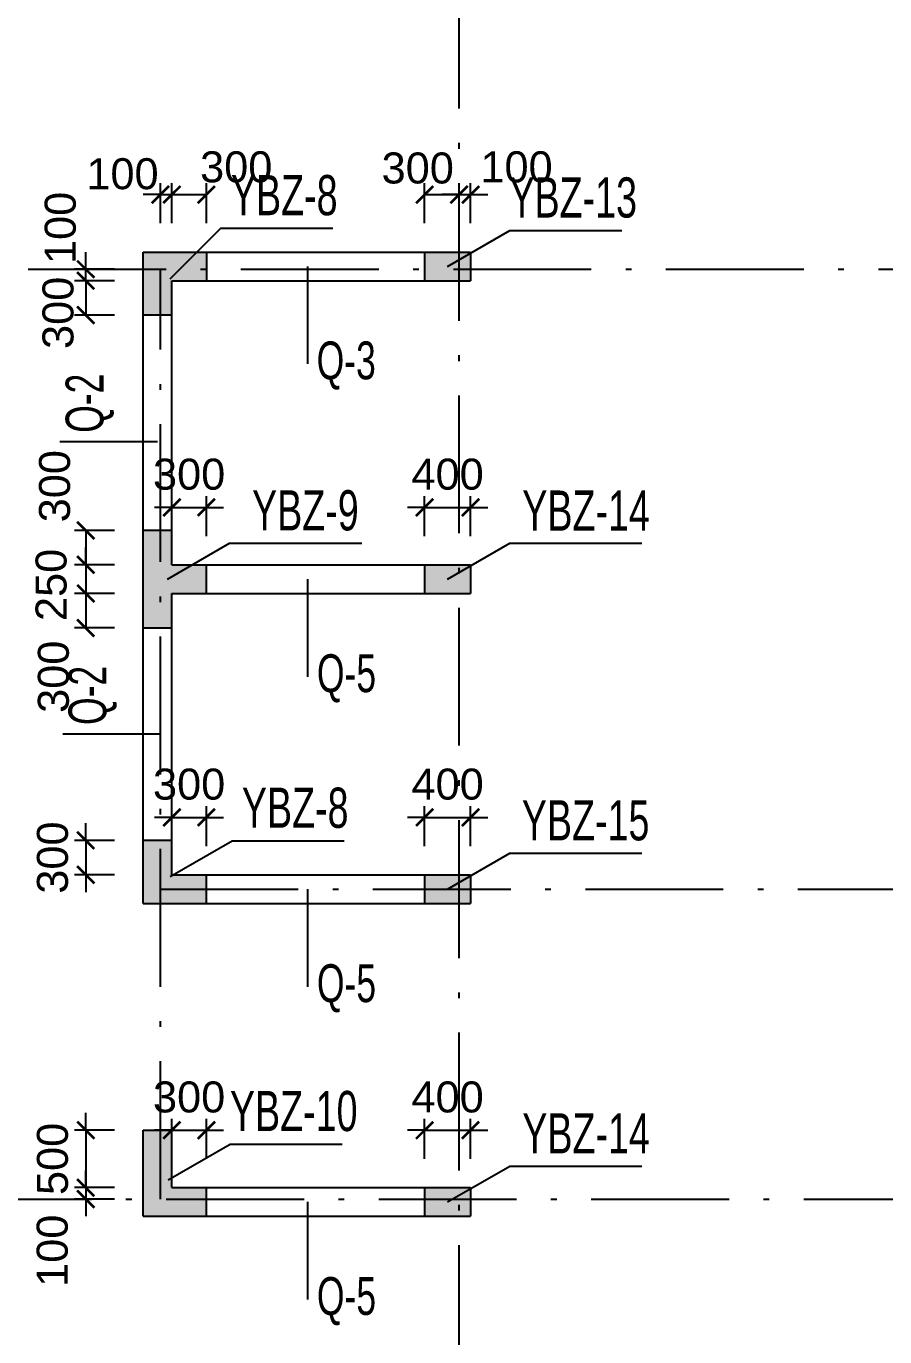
# Model space of a CAD drawing. Header units: millimetres. Extents: x -3831 to 465700, y 39900 to 106100.
# Drawn here: x 30232 to 37705, y 81251 to 92667 of the extents above; entities that cross this region are included whole.
import ezdxf

# ---------------------------------------------------------------- set-up
doc = ezdxf.new("R2010")
doc.units = ezdxf.units.MM
doc.linetypes.add('线型2', pattern=[1850, 1200, -300, 50, -300])
for name, color, linetype in [('BZ-name', 160, 'Continuous'), ('DOTE', 10, '线型2'), ('WALL-Beam', 80, 'Continuous'), ('wall_dim', 60, 'Continuous'), ('WALL_INFO', 130, 'Continuous')]:
    doc.layers.add(name, color=color, linetype=linetype)
doc.layers.add('S_ConcWall', color=3, linetype='Continuous', lineweight=25)
doc.styles.get("Standard").update_dxf_attribs({"font": 'arial.ttf'})
doc.styles.add('xxxx', font='RIF.ttf')
doc.dimstyles.new('ISO-25', dxfattribs={"dimtxt": 2.5, "dimasz": 2.5, "dimexe": 1.25, "dimexo": 0.625, "dimtad": 1, "dimtxsty": 'Standard', "dimcen": 2.5, "dimadec": 0, "dimazin": 0, "dimtfac": 1, "dimtmove": 0, "dimatfit": 3, "dimfxl": 1, "dimarcsym": 0})

# ---------------------------------------------------------------- blocks, each defined once
blk = doc.blocks.new('_ArchTick')
at = {"color": 0, "linetype": 'ByBlock', "const_width": 0.15}
blk.add_lwpolyline([(-0.5, -0.5), (0.5, 0.5)], dxfattribs=at)
blk = doc.blocks.new('*D218')
at = {"layer": 'Defpoints', "color": 0, "transparency": 16777216}
for p in [(31250, 90450), (30750, 90150), (31250, 90150)]:
    blk.add_point(p, dxfattribs=at)
at = {"layer": 'wall_dim', "color": 0, "lineweight": -2, "transparency": 16777216}
for p, q in [((31000, 90450), (30651, 90450)), ((30750, 90450), (30750, 90150)), ((31000, 90150), (30651, 90150))]:
    blk.add_line(p, q, dxfattribs=at)
at = {"layer": 'wall_dim', "color": 0, "lineweight": -2, "transparency": 16777216, "xscale": 150, "yscale": 150, "zscale": 150}
for p, rotation in [((30750, 90450), 90), ((30750, 90150), 270)]:
    blk.add_blockref('_ArchTick', p, dxfattribs=dict(at, rotation=rotation))
at = {"layer": 'wall_dim', "color": 7, "transparency": 16777216, "insert": (30510, 90170), "char_height": 270, "attachment_point": 5, "rotation": 90}
blk.add_mtext('300', dxfattribs=at)
blk = doc.blocks.new('*D219')
at = {"layer": 'Defpoints', "color": 0, "transparency": 16777216}
for p in [(31250, 88275), (30750, 87975), (31250, 87975)]:
    blk.add_point(p, dxfattribs=at)
at = {"layer": 'wall_dim', "color": 0, "lineweight": -2, "transparency": 16777216}
for p, q in [((31000, 88275), (30651, 88275)), ((30750, 88275), (30750, 87975)), ((31000, 87975), (30651, 87975))]:
    blk.add_line(p, q, dxfattribs=at)
at = {"layer": 'wall_dim', "color": 0, "lineweight": -2, "transparency": 16777216, "xscale": 150, "yscale": 150, "zscale": 150}
for p, rotation in [((30750, 88275), 90), ((30750, 87975), 270)]:
    blk.add_blockref('_ArchTick', p, dxfattribs=dict(at, rotation=rotation))
at = {"layer": 'wall_dim', "color": 7, "transparency": 16777216, "insert": (30480, 88660), "char_height": 270, "attachment_point": 5, "rotation": 90}
blk.add_mtext('300', dxfattribs=at)
blk = doc.blocks.new('*D220')
at = {"layer": 'Defpoints', "color": 0, "transparency": 16777216}
for p in [(31250, 87975), (30750, 87725), (31250, 87725)]:
    blk.add_point(p, dxfattribs=at)
at = {"layer": 'wall_dim', "color": 0, "lineweight": -2, "transparency": 16777216}
for p, q in [((30750, 87975), (30750, 88125)), ((31000, 87975), (30651, 87975)), ((30750, 87975), (30750, 87725)), ((31000, 87725), (30651, 87725)), ((30750, 87725), (30750, 87575))]:
    blk.add_line(p, q, dxfattribs=at)
at = {"layer": 'wall_dim', "color": 0, "lineweight": -2, "transparency": 16777216, "xscale": 150, "yscale": 150, "zscale": 150}
for p, rotation in [((30750, 87975), 270), ((30750, 87725), 90)]:
    blk.add_blockref('_ArchTick', p, dxfattribs=dict(at, rotation=rotation))
at = {"layer": 'wall_dim', "color": 7, "transparency": 16777216, "insert": (30450, 87800), "char_height": 270, "attachment_point": 5, "rotation": 90}
blk.add_mtext('250', dxfattribs=at)
blk = doc.blocks.new('*D221')
at = {"layer": 'Defpoints', "color": 0, "transparency": 16777216}
for p in [(31250, 87725), (30750, 87425), (31250, 87425)]:
    blk.add_point(p, dxfattribs=at)
at = {"layer": 'wall_dim', "color": 0, "lineweight": -2, "transparency": 16777216}
for p, q in [((31000, 87725), (30651, 87725)), ((30750, 87725), (30750, 87425)), ((31000, 87425), (30651, 87425))]:
    blk.add_line(p, q, dxfattribs=at)
at = {"layer": 'wall_dim', "color": 0, "lineweight": -2, "transparency": 16777216, "xscale": 150, "yscale": 150, "zscale": 150}
for p, rotation in [((30750, 87725), 90), ((30750, 87425), 270)]:
    blk.add_blockref('_ArchTick', p, dxfattribs=dict(at, rotation=rotation))
at = {"layer": 'wall_dim', "color": 7, "transparency": 16777216, "insert": (30470, 87000), "char_height": 270, "attachment_point": 5, "rotation": 90}
blk.add_mtext('300', dxfattribs=at)
blk = doc.blocks.new('*D222')
at = {"layer": 'Defpoints', "color": 0, "transparency": 16777216}
for p in [(31800, 88475), (31500, 87975), (31800, 87975)]:
    blk.add_point(p, dxfattribs=at)
at = {"layer": 'wall_dim', "color": 0, "lineweight": -2, "transparency": 16777216}
for p, q in [((31500, 88225), (31500, 88574)), ((31800, 88225), (31800, 88574)), ((31500, 88475), (31350, 88475)), ((31500, 88475), (31800, 88475)), ((31800, 88475), (31950, 88475))]:
    blk.add_line(p, q, dxfattribs=at)
at = {"layer": 'wall_dim', "color": 0, "lineweight": -2, "transparency": 16777216, "xscale": 150, "yscale": 150, "zscale": 150}
blk.add_blockref('_ArchTick', (31500, 88475), dxfattribs=at)
at = {"layer": 'wall_dim', "color": 0, "lineweight": -2, "transparency": 16777216, "xscale": 150, "yscale": 150, "zscale": 150, "rotation": 180}
blk.add_blockref('_ArchTick', (31800, 88475), dxfattribs=at)
at = {"layer": 'wall_dim', "color": 7, "transparency": 16777216, "insert": (31650, 88762.946794), "char_height": 270, "attachment_point": 5}
blk.add_mtext('300', dxfattribs=at)
blk = doc.blocks.new('*D223')
at = {"layer": 'Defpoints', "color": 0, "transparency": 16777216}
for p in [(34100, 88475), (33700, 87975), (34100, 87975)]:
    blk.add_point(p, dxfattribs=at)
at = {"layer": 'wall_dim', "color": 0, "lineweight": -2, "transparency": 16777216}
for p, q in [((33700, 88225), (33700, 88574)), ((34100, 88225), (34100, 88574)), ((33700, 88475), (33550, 88475)), ((33700, 88475), (34100, 88475)), ((34100, 88475), (34250, 88475))]:
    blk.add_line(p, q, dxfattribs=at)
at = {"layer": 'wall_dim', "color": 0, "lineweight": -2, "transparency": 16777216, "xscale": 150, "yscale": 150, "zscale": 150}
blk.add_blockref('_ArchTick', (33700, 88475), dxfattribs=at)
at = {"layer": 'wall_dim', "color": 0, "lineweight": -2, "transparency": 16777216, "xscale": 150, "yscale": 150, "zscale": 150, "rotation": 180}
blk.add_blockref('_ArchTick', (34100, 88475), dxfattribs=at)
at = {"layer": 'wall_dim', "color": 7, "transparency": 16777216, "insert": (33900, 88763), "char_height": 270, "attachment_point": 5}
blk.add_mtext('400', dxfattribs=at)
blk = doc.blocks.new('*D199')
at = {"layer": 'Defpoints', "color": 0, "transparency": 16777216}
for p in [(34000, 91200), (33700, 90700), (34000, 90700)]:
    blk.add_point(p, dxfattribs=at)
at = {"layer": 'wall_dim', "color": 0, "lineweight": -2, "transparency": 16777216}
for p, q in [((33700, 90950), (33700, 91299)), ((34000, 90950), (34000, 91299)), ((33700, 91200), (34000, 91200))]:
    blk.add_line(p, q, dxfattribs=at)
at = {"layer": 'wall_dim', "color": 0, "lineweight": -2, "transparency": 16777216, "xscale": 150, "yscale": 150, "zscale": 150, "rotation": 180}
blk.add_blockref('_ArchTick', (33700, 91200), dxfattribs=at)
at = {"layer": 'wall_dim', "color": 0, "lineweight": -2, "transparency": 16777216, "xscale": 150, "yscale": 150, "zscale": 150}
blk.add_blockref('_ArchTick', (34000, 91200), dxfattribs=at)
at = {"layer": 'wall_dim', "color": 7, "transparency": 16777216, "insert": (33640, 91430), "char_height": 270, "attachment_point": 5}
blk.add_mtext('300', dxfattribs=at)
blk = doc.blocks.new('*D200')
at = {"layer": 'Defpoints', "color": 0, "transparency": 16777216}
for p in [(34100, 85775), (33700, 85275), (34100, 85275)]:
    blk.add_point(p, dxfattribs=at)
at = {"layer": 'wall_dim', "color": 0, "lineweight": -2, "transparency": 16777216}
for p, q in [((33700, 85525), (33700, 85874)), ((34100, 85525), (34100, 85874)), ((33700, 85775), (33550, 85775)), ((33700, 85775), (34100, 85775)), ((34100, 85775), (34250, 85775))]:
    blk.add_line(p, q, dxfattribs=at)
at = {"layer": 'wall_dim', "color": 0, "lineweight": -2, "transparency": 16777216, "xscale": 150, "yscale": 150, "zscale": 150}
blk.add_blockref('_ArchTick', (33700, 85775), dxfattribs=at)
at = {"layer": 'wall_dim', "color": 0, "lineweight": -2, "transparency": 16777216, "xscale": 150, "yscale": 150, "zscale": 150, "rotation": 180}
blk.add_blockref('_ArchTick', (34100, 85775), dxfattribs=at)
at = {"layer": 'wall_dim', "color": 7, "transparency": 16777216, "insert": (33900, 86063), "char_height": 270, "attachment_point": 5}
blk.add_mtext('400', dxfattribs=at)
blk = doc.blocks.new('*D201')
at = {"layer": 'Defpoints', "color": 0, "transparency": 16777216}
for p in [(34100, 83050), (33700, 82550), (34100, 82550)]:
    blk.add_point(p, dxfattribs=at)
at = {"layer": 'wall_dim', "color": 0, "lineweight": -2, "transparency": 16777216}
for p, q in [((33700, 82800), (33700, 83149)), ((34100, 82800), (34100, 83149)), ((33700, 83050), (33550, 83050)), ((33700, 83050), (34100, 83050)), ((34100, 83050), (34250, 83050))]:
    blk.add_line(p, q, dxfattribs=at)
at = {"layer": 'wall_dim', "color": 0, "lineweight": -2, "transparency": 16777216, "xscale": 150, "yscale": 150, "zscale": 150}
blk.add_blockref('_ArchTick', (33700, 83050), dxfattribs=at)
at = {"layer": 'wall_dim', "color": 0, "lineweight": -2, "transparency": 16777216, "xscale": 150, "yscale": 150, "zscale": 150, "rotation": 180}
blk.add_blockref('_ArchTick', (34100, 83050), dxfattribs=at)
at = {"layer": 'wall_dim', "color": 7, "transparency": 16777216, "insert": (33900, 83338), "char_height": 270, "attachment_point": 5}
blk.add_mtext('400', dxfattribs=at)
blk = doc.blocks.new('*D202')
at = {"layer": 'Defpoints', "color": 0, "transparency": 16777216}
for p in [(31250, 85575), (30750, 85275), (31250, 85275)]:
    blk.add_point(p, dxfattribs=at)
at = {"layer": 'wall_dim', "color": 0, "lineweight": -2, "transparency": 16777216}
for p, q in [((30750, 85575), (30750, 85725)), ((31000, 85575), (30651, 85575)), ((30750, 85575), (30750, 85275)), ((31000, 85275), (30651, 85275)), ((30750, 85275), (30750, 85125))]:
    blk.add_line(p, q, dxfattribs=at)
at = {"layer": 'wall_dim', "color": 0, "lineweight": -2, "transparency": 16777216, "xscale": 150, "yscale": 150, "zscale": 150}
for p, rotation in [((30750, 85575), 270), ((30750, 85275), 90)]:
    blk.add_blockref('_ArchTick', p, dxfattribs=dict(at, rotation=rotation))
at = {"layer": 'wall_dim', "color": 7, "transparency": 16777216, "insert": (30462.053206, 85425), "char_height": 270, "attachment_point": 5, "rotation": 90}
blk.add_mtext('300', dxfattribs=at)
blk = doc.blocks.new('*D203')
at = {"layer": 'Defpoints', "color": 0, "transparency": 16777216}
for p in [(31800, 85775), (31500, 85275), (31800, 85275)]:
    blk.add_point(p, dxfattribs=at)
at = {"layer": 'wall_dim', "color": 0, "lineweight": -2, "transparency": 16777216}
for p, q in [((31500, 85525), (31500, 85874)), ((31800, 85525), (31800, 85874)), ((31500, 85775), (31350, 85775)), ((31500, 85775), (31800, 85775)), ((31800, 85775), (31950, 85775))]:
    blk.add_line(p, q, dxfattribs=at)
at = {"layer": 'wall_dim', "color": 0, "lineweight": -2, "transparency": 16777216, "xscale": 150, "yscale": 150, "zscale": 150}
blk.add_blockref('_ArchTick', (31500, 85775), dxfattribs=at)
at = {"layer": 'wall_dim', "color": 0, "lineweight": -2, "transparency": 16777216, "xscale": 150, "yscale": 150, "zscale": 150, "rotation": 180}
blk.add_blockref('_ArchTick', (31800, 85775), dxfattribs=at)
at = {"layer": 'wall_dim', "color": 7, "transparency": 16777216, "insert": (31650, 86062.946794), "char_height": 270, "attachment_point": 5}
blk.add_mtext('300', dxfattribs=at)
blk = doc.blocks.new('*D204')
at = {"layer": 'Defpoints', "color": 0, "transparency": 16777216}
for p in [(31250, 83050), (30750, 82550), (31250, 82550)]:
    blk.add_point(p, dxfattribs=at)
at = {"layer": 'wall_dim', "color": 0, "lineweight": -2, "transparency": 16777216}
for p, q in [((30750, 83050), (30750, 83200)), ((31000, 83050), (30651, 83050)), ((30750, 83050), (30750, 82550)), ((31000, 82550), (30651, 82550)), ((30750, 82550), (30750, 82400))]:
    blk.add_line(p, q, dxfattribs=at)
at = {"layer": 'wall_dim', "color": 0, "lineweight": -2, "transparency": 16777216, "xscale": 150, "yscale": 150, "zscale": 150}
for p, rotation in [((30750, 83050), 270), ((30750, 82550), 90)]:
    blk.add_blockref('_ArchTick', p, dxfattribs=dict(at, rotation=rotation))
at = {"layer": 'wall_dim', "color": 7, "transparency": 16777216, "insert": (30462, 82800), "char_height": 270, "attachment_point": 5, "rotation": 90}
blk.add_mtext('500', dxfattribs=at)
blk = doc.blocks.new('*D205')
at = {"layer": 'Defpoints', "color": 0, "transparency": 16777216}
for p in [(31800, 83050), (31500, 82550), (31800, 82550)]:
    blk.add_point(p, dxfattribs=at)
at = {"layer": 'wall_dim', "color": 0, "lineweight": -2, "transparency": 16777216}
for p, q in [((31500, 82800), (31500, 83149)), ((31800, 82800), (31800, 83149)), ((31500, 83050), (31350, 83050)), ((31500, 83050), (31800, 83050)), ((31800, 83050), (31950, 83050))]:
    blk.add_line(p, q, dxfattribs=at)
at = {"layer": 'wall_dim', "color": 0, "lineweight": -2, "transparency": 16777216, "xscale": 150, "yscale": 150, "zscale": 150}
blk.add_blockref('_ArchTick', (31500, 83050), dxfattribs=at)
at = {"layer": 'wall_dim', "color": 0, "lineweight": -2, "transparency": 16777216, "xscale": 150, "yscale": 150, "zscale": 150, "rotation": 180}
blk.add_blockref('_ArchTick', (31800, 83050), dxfattribs=at)
at = {"layer": 'wall_dim', "color": 7, "transparency": 16777216, "insert": (31650, 83337.946794), "char_height": 270, "attachment_point": 5}
blk.add_mtext('300', dxfattribs=at)
blk = doc.blocks.new('*D196')
at = {"layer": 'Defpoints', "color": 0, "transparency": 16777216}
for p in [(30750, 90550), (31250, 90550), (31250, 90450)]:
    blk.add_point(p, dxfattribs=at)
at = {"layer": 'wall_dim', "color": 0, "lineweight": -2, "transparency": 16777216}
for p, q in [((30750, 90550), (30750, 90700)), ((31000, 90550), (30651, 90550)), ((30750, 90450), (30750, 90550)), ((31000, 90450), (30651, 90450)), ((30750, 90450), (30750, 90300))]:
    blk.add_line(p, q, dxfattribs=at)
at = {"layer": 'wall_dim', "color": 0, "lineweight": -2, "transparency": 16777216, "xscale": 150, "yscale": 150, "zscale": 150}
for p, rotation in [((30750, 90550), 270), ((30750, 90450), 90)]:
    blk.add_blockref('_ArchTick', p, dxfattribs=dict(at, rotation=rotation))
at = {"layer": 'wall_dim', "color": 7, "transparency": 16777216, "insert": (30530, 90910), "char_height": 270, "attachment_point": 5, "rotation": 90}
blk.add_mtext('100', dxfattribs=at)
blk = doc.blocks.new('*D252')
at = {"layer": 'Defpoints', "color": 0, "transparency": 16777216}
for p in [(31250, 82550), (30750, 82450), (31250, 82450)]:
    blk.add_point(p, dxfattribs=at)
at = {"layer": 'wall_dim', "color": 0, "lineweight": -2, "transparency": 16777216}
for p, q in [((30750, 82550), (30750, 82700)), ((31000, 82550), (30651, 82550)), ((30750, 82550), (30750, 82450)), ((31000, 82450), (30651, 82450)), ((30750, 82450), (30750, 82300))]:
    blk.add_line(p, q, dxfattribs=at)
at = {"layer": 'wall_dim', "color": 0, "lineweight": -2, "transparency": 16777216, "xscale": 150, "yscale": 150, "zscale": 150}
for p, rotation in [((30750, 82550), 270), ((30750, 82450), 90)]:
    blk.add_blockref('_ArchTick', p, dxfattribs=dict(at, rotation=rotation))
at = {"layer": 'wall_dim', "color": 7, "transparency": 16777216, "insert": (30460, 82000), "char_height": 270, "attachment_point": 5, "rotation": 90}
blk.add_mtext('100', dxfattribs=at)
blk = doc.blocks.new('*D253')
at = {"layer": 'Defpoints', "color": 0, "transparency": 16777216}
for p in [(31500, 91200), (31400, 90700), (31500, 90700)]:
    blk.add_point(p, dxfattribs=at)
at = {"layer": 'wall_dim', "color": 0, "lineweight": -2, "transparency": 16777216}
for p, q in [((31400, 90950), (31400, 91299)), ((31500, 90950), (31500, 91299)), ((31400, 91200), (31250, 91200)), ((31400, 91200), (31500, 91200)), ((31500, 91200), (31650, 91200))]:
    blk.add_line(p, q, dxfattribs=at)
at = {"layer": 'wall_dim', "color": 0, "lineweight": -2, "transparency": 16777216, "xscale": 150, "yscale": 150, "zscale": 150}
blk.add_blockref('_ArchTick', (31400, 91200), dxfattribs=at)
at = {"layer": 'wall_dim', "color": 0, "lineweight": -2, "transparency": 16777216, "xscale": 150, "yscale": 150, "zscale": 150, "rotation": 180}
blk.add_blockref('_ArchTick', (31500, 91200), dxfattribs=at)
at = {"layer": 'wall_dim', "color": 7, "transparency": 16777216, "insert": (31070, 91380), "char_height": 270, "attachment_point": 5}
blk.add_mtext('100', dxfattribs=at)
blk = doc.blocks.new('*D254')
at = {"layer": 'Defpoints', "color": 0, "transparency": 16777216}
for p in [(31800, 91200), (31500, 90700), (31800, 90700)]:
    blk.add_point(p, dxfattribs=at)
at = {"layer": 'wall_dim', "color": 0, "lineweight": -2, "transparency": 16777216}
for p, q in [((31500, 90950), (31500, 91299)), ((31800, 90950), (31800, 91299)), ((31500, 91200), (31800, 91200))]:
    blk.add_line(p, q, dxfattribs=at)
at = {"layer": 'wall_dim', "color": 0, "lineweight": -2, "transparency": 16777216, "xscale": 150, "yscale": 150, "zscale": 150, "rotation": 180}
blk.add_blockref('_ArchTick', (31500, 91200), dxfattribs=at)
at = {"layer": 'wall_dim', "color": 0, "lineweight": -2, "transparency": 16777216, "xscale": 150, "yscale": 150, "zscale": 150}
blk.add_blockref('_ArchTick', (31800, 91200), dxfattribs=at)
at = {"layer": 'wall_dim', "color": 7, "transparency": 16777216, "insert": (32060, 91440), "char_height": 270, "attachment_point": 5}
blk.add_mtext('300', dxfattribs=at)
blk = doc.blocks.new('*D949')
at = {"layer": 'Defpoints', "color": 0, "transparency": 16777216}
for p in [(34100, 91200), (34000, 90700), (34100, 90700)]:
    blk.add_point(p, dxfattribs=at)
at = {"layer": 'wall_dim', "color": 0, "lineweight": -2, "transparency": 16777216}
for p, q in [((34000, 90950), (34000, 91299)), ((34100, 90950), (34100, 91299)), ((34000, 91200), (33850, 91200)), ((34000, 91200), (34100, 91200)), ((34100, 91200), (34250, 91200))]:
    blk.add_line(p, q, dxfattribs=at)
at = {"layer": 'wall_dim', "color": 0, "lineweight": -2, "transparency": 16777216, "xscale": 150, "yscale": 150, "zscale": 150}
blk.add_blockref('_ArchTick', (34000, 91200), dxfattribs=at)
at = {"layer": 'wall_dim', "color": 0, "lineweight": -2, "transparency": 16777216, "xscale": 150, "yscale": 150, "zscale": 150, "rotation": 180}
blk.add_blockref('_ArchTick', (34100, 91200), dxfattribs=at)
at = {"layer": 'wall_dim', "color": 7, "transparency": 16777216, "insert": (34500, 91440), "char_height": 270, "attachment_point": 5}
blk.add_mtext('100', dxfattribs=at)

msp = doc.modelspace()

# ---------------------------------------------------------------- hatches: boundary and pattern name
at = {"layer": 'WALL-Beam', "true_color": 0x636466}
h = msp.add_hatch(color=251, dxfattribs=at)
h.dxf.hatch_style = 1
h.paths.add_polyline_path([(31800, 90450), (31800, 90700), (31250, 90700), (31250, 90150), (31500, 90150), (31500, 90450)])
h = msp.add_hatch(color=251, dxfattribs=at)
h.dxf.hatch_style = 1
h.paths.add_polyline_path([(34100, 90450), (34100, 90700), (33700, 90700), (33700, 90450)])
h = msp.add_hatch(color=251, dxfattribs=at)
h.dxf.hatch_style = 1
h.paths.add_polyline_path([(31500, 87975), (31500, 88275), (31250, 88275), (31250, 87975), (31250, 87425), (31500, 87425), (31500, 87725), (31800, 87725), (31800, 87975)])
h = msp.add_hatch(color=251, dxfattribs=at)
h.dxf.hatch_style = 1
h.paths.add_polyline_path([(34100, 87975), (33700, 87975), (33700, 87725), (34100, 87725)])
h = msp.add_hatch(color=251, dxfattribs=at)
h.dxf.hatch_style = 1
h.paths.add_polyline_path([(31500, 85275), (31500, 85575), (31250, 85575), (31250, 85025), (31800, 85025), (31800, 85275)])
h = msp.add_hatch(color=251, dxfattribs=at)
h.dxf.hatch_style = 1
h.paths.add_polyline_path([(34100, 85025), (34100, 85275), (33700, 85275), (33700, 85025)])
h = msp.add_hatch(color=251, dxfattribs=at)
h.dxf.hatch_style = 1
h.paths.add_polyline_path([(31500, 83050), (31250, 83050), (31250, 82300), (31800, 82300), (31800, 82550), (31500, 82550)])
h = msp.add_hatch(color=251, dxfattribs=at)
h.dxf.hatch_style = 1
h.paths.add_polyline_path([(34100, 82300), (34100, 82550), (33700, 82550), (33700, 82300)])

# ---------------------------------------------------------------- linework, layer by layer
at = {"layer": 'BZ-name'}
for points in [[(31484.0918, 90465.9082), (31926.0332, 90907.84961), (32901.03125, 90907.84961)], [(33900, 90575), (34441.26562, 90887.5), (35416.26562, 90887.5)], [(31460.71094, 87850), (32001.97656, 88162.5), (33151.97656, 88162.5)], [(33900, 87850), (34441.26562, 88162.5), (35591.26562, 88162.5)], [(31484.0918, 85259.0918), (32025.35742, 85571.5918), (33000.35938, 85571.5918)], [(33900, 85150), (34441.26562, 85462.5), (35591.26562, 85462.5)], [(31467.31055, 82617.30859), (32008.57617, 82929.80859), (32983.57812, 82929.80859)], [(33900, 82425), (34441.26562, 82737.5), (35591.26562, 82737.5)]]:
    msp.add_lwpolyline(points, dxfattribs=at)
at = {"layer": 'DOTE'}
for p, q in [((34000, 71600), (34000, 101300)), ((28400, 90550), (72500, 90550)), ((31400, 82450), (31400, 90550)), ((31400, 85150), (41100, 85150)), ((0, 82450), (72500, 82450))]:
    msp.add_line(p, q, dxfattribs=at)
at = {"layer": 'S_ConcWall'}
for p, q in [((31250, 90700), (34100, 90700)), ((31250, 87975), (31250, 90700)), ((31800, 90700), (31800, 90450)), ((33700, 90700), (33700, 90450)), ((34100, 90700), (34100, 90450)), ((31500, 90450), (34100, 90450)), ((31500, 87975), (31500, 90450)), ((31500, 90150), (31250, 90150)), ((31500, 88275), (31250, 88275)), ((31250, 85025), (31250, 87975)), ((31500, 87975), (34100, 87975)), ((31800, 87725), (31800, 87975)), ((33700, 87975), (33700, 87725)), ((34100, 87975), (34100, 87725)), ((31500, 87725), (34100, 87725)), ((31500, 85275), (31500, 87725)), ((31250, 87425), (31500, 87425)), ((31500, 85575), (31250, 85575)), ((31500, 85275), (34100, 85275)), ((31800, 85025), (31800, 85275)), ((33700, 85275), (33700, 85025)), ((34100, 85275), (34100, 85025)), ((31250, 85025), (34100, 85025)), ((31250, 82300), (31250, 83050)), ((31250, 83050), (31500, 83050)), ((31500, 82550), (31500, 83050)), ((31500, 82550), (34100, 82550)), ((31800, 82300), (31800, 82550)), ((33700, 82550), (33700, 82300)), ((34100, 82550), (34100, 82300)), ((31250, 82300), (34100, 82300))]:
    msp.add_line(p, q, dxfattribs=at)
at = {"layer": 'WALL_INFO'}
for p, q in [((32680, 90575), (32680, 89725)), ((31375, 89045), (30525, 89045)), ((32680, 87850), (32680, 87000)), ((31400, 86500), (30550, 86500)), ((32680, 85150), (32680, 84300)), ((32680, 82425), (32680, 81575))]:
    msp.add_line(p, q, dxfattribs=at)

# ---------------------------------------------------------------- texts
at = {"layer": 'BZ-name', "char_height": 350, "attachment_point": 5, "style": 'xxxx'}
for s, insert, width in [('{\\W0.7;YBZ-8}', (32478.09375, 91192.84961), 845.875), ('{\\W0.7;YBZ-13}', (34993.32812, 91172.5), 845.875), ('{\\W0.7;YBZ-9}', (32662.03906, 88447.5), 979.875), ('{\\W0.7;YBZ-14}', (35105.51562, 88447.5), 971.5), ('{\\W0.7;YBZ-8}', (32573.23438, 85856.5918), 854.25), ('{\\W0.7;YBZ-15}', (35101.32812, 85747.5), 979.875), ('{\\W0.7;YBZ-10}', (32560.64062, 83214.80859), 845.875), ('{\\W0.7;YBZ-14}', (35105.51562, 83022.5), 971.5)]:
    msp.add_mtext(s, dxfattribs=dict(at, insert=insert, width=width))
at = {"layer": 'WALL_INFO', "char_height": 330, "width": 282.972067, "attachment_point": 1, "style": 'xxxx'}
for s, insert in [('\\W0.7000;Q-3', (32760, 89920.85196)), ('\\W0.7000;Q-5', (32762.51397, 87195.85196)), ('\\W0.7000;Q-5', (32762.51397, 84495.85196)), ('\\W0.7000;Q-5', (32762.51397, 81770.85196))]:
    msp.add_mtext(s, dxfattribs=dict(at, insert=insert))
at = {"layer": 'WALL_INFO', "char_height": 330, "width": 206.3338065, "attachment_point": 1, "rotation": 89.999998465, "style": 'xxxx'}
for insert in [(30575, 89125), (30600, 86580)]:
    msp.add_mtext('\\W0.7000;Q-2', dxfattribs=dict(at, insert=insert))

# ---------------------------------------------------------------- dimensions: what is measured, and where the dimension line sits
at = {"layer": 'wall_dim'}
for base, p1, p2, picture, middle in [((31800, 91200), (31500, 90700), (31800, 90700), '*D254', (32060, 91440)), ((34000, 91200), (33700, 90700), (34000, 90700), '*D199', (33640, 91430)), ((34100, 91200), (34000, 90700), (34100, 90700), '*D949', (34500, 91440)), ((31500, 91200), (31400, 90700), (31500, 90700), '*D253', (31070, 91380))]:
    dim = msp.add_linear_dim(base=base, p1=p1, p2=p2, dimstyle='ISO-25', override={"dimtxt": 270, "dimasz": 150, "dimexe": 99, "dimexo": 250, "dimgap": 150, "dimblk1": 'ArchTick', "dimblk2": 'ArchTick', "dimsah": 1, "dimclrt": 7, "dimtix": 1, "dimtmove": 2}, dxfattribs=at)
    dim.commit()
    dim.dimension.update_dxf_attribs({"geometry": picture, "text_midpoint": middle, "dimtype": 160})
for base, p1, p2, picture, middle in [((30750, 90550), (31250, 90450), (31250, 90550), '*D196', (30530, 90910)), ((30750, 90150), (31250, 90450), (31250, 90150), '*D218', (30510, 90170)), ((30750, 87975), (31250, 88275), (31250, 87975), '*D219', (30480, 88660)), ((30750, 87725), (31250, 87975), (31250, 87725), '*D220', (30450, 87800)), ((30750, 87425), (31250, 87725), (31250, 87425), '*D221', (30470, 87000)), ((30750, 82450), (31250, 82550), (31250, 82450), '*D252', (30460, 82000))]:
    dim = msp.add_linear_dim(base=base, p1=p1, p2=p2, angle=90, dimstyle='ISO-25', override={"dimtxt": 270, "dimasz": 150, "dimexe": 99, "dimexo": 250, "dimgap": 150, "dimblk1": 'ArchTick', "dimblk2": 'ArchTick', "dimsah": 1, "dimclrt": 7, "dimtix": 1, "dimtmove": 2}, dxfattribs=at)
    dim.commit()
    dim.dimension.update_dxf_attribs({"geometry": picture, "text_midpoint": middle, "dimtype": 160})
for base, p1, p2, picture, middle in [((31800, 88475), (31500, 87975), (31800, 87975), '*D222', (31650, 88762.94679)), ((34100, 88475), (33700, 87975), (34100, 87975), '*D223', (33900, 88762.85471)), ((31800, 85775), (31500, 85275), (31800, 85275), '*D203', (31650, 86062.94679)), ((34100, 85775), (33700, 85275), (34100, 85275), '*D200', (33900, 86062.85471)), ((31800, 83050), (31500, 82550), (31800, 82550), '*D205', (31650, 83337.94679)), ((34100, 83050), (33700, 82550), (34100, 82550), '*D201', (33900, 83337.85471))]:
    dim = msp.add_linear_dim(base=base, p1=p1, p2=p2, dimstyle='ISO-25', override={"dimtxt": 270, "dimasz": 150, "dimexe": 99, "dimexo": 250, "dimgap": 150, "dimblk1": 'ArchTick', "dimblk2": 'ArchTick', "dimsah": 1, "dimclrt": 7, "dimtix": 1, "dimtofl": 1, "dimtmove": 2}, dxfattribs=at)
    dim.commit()
    dim.dimension.update_dxf_attribs({"geometry": picture, "text_midpoint": middle})
for base, p1, p2, picture, middle in [((30750, 85275), (31250, 85575), (31250, 85275), '*D202', (30462.05321, 85425)), ((30750, 82550), (31250, 83050), (31250, 82550), '*D204', (30462.14529, 82800))]:
    dim = msp.add_linear_dim(base=base, p1=p1, p2=p2, angle=90, dimstyle='ISO-25', override={"dimtxt": 270, "dimasz": 150, "dimexe": 99, "dimexo": 250, "dimgap": 150, "dimblk1": 'ArchTick', "dimblk2": 'ArchTick', "dimsah": 1, "dimclrt": 7, "dimtix": 1, "dimtofl": 1, "dimtmove": 2}, dxfattribs=at)
    dim.commit()
    dim.dimension.update_dxf_attribs({"geometry": picture, "text_midpoint": middle})

doc.saveas('drawing.dxf')
